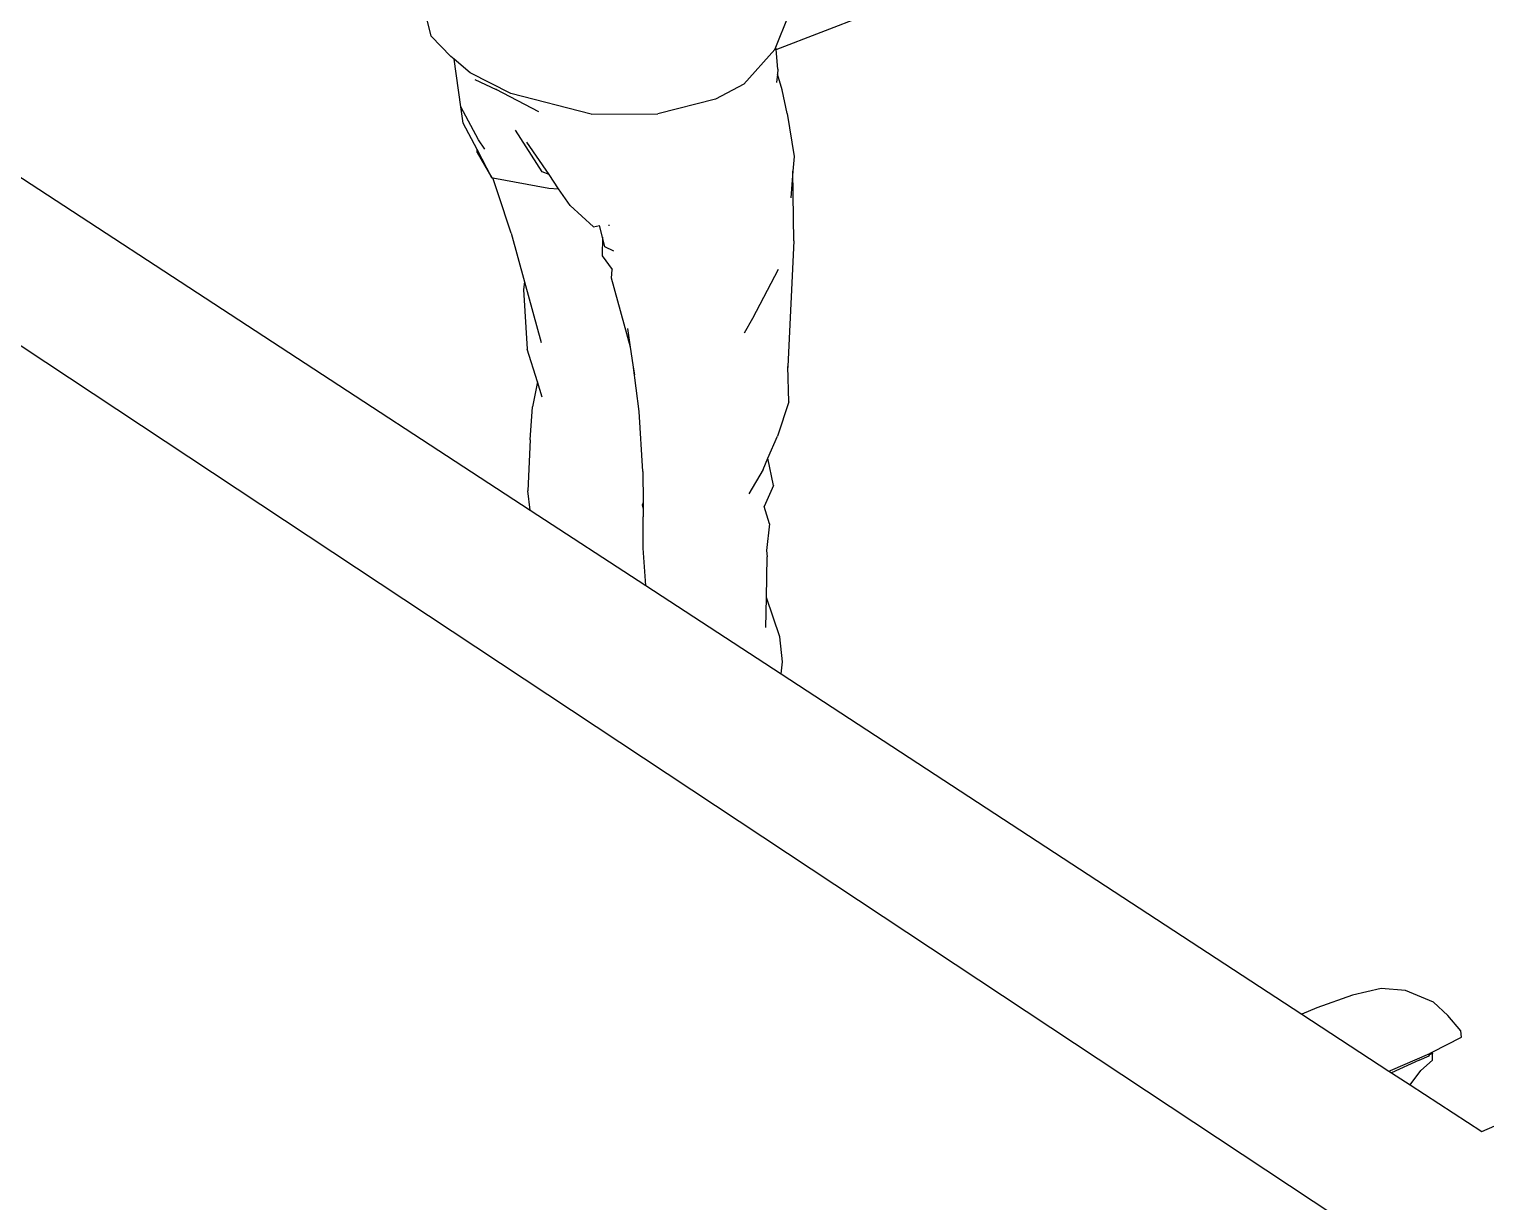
# Model space of a CAD drawing. Header units: millimetres. Extents: x -650 to 3773, y 316 to 2389.
# Drawn here: x 2858.3 to 2963, y 1298.1 to 1382.4 of the extents above; entities that cross this region are included whole.
import ezdxf

# ---------------------------------------------------------------- set-up
doc = ezdxf.new("R2010")
doc.units = ezdxf.units.MM

# ---------------------------------------------------------------- blocks, each defined once
blk = doc.blocks.new('A$C727f0937')
for p, q in [((857.43, 176.07), (0, 743.74)), ((223.81, 652.82), (235.97, 657.52)), ((199.02, 653.79), (198.55, 655.63)), ((223.8, 653), (224.69, 655.2)), ((199.02, 653.79), (200.44, 652.33)), ((221.49, 650.34), (223.73, 652.83)), ((223.73, 652.83), (223.8, 653)), ((223.81, 652.82), (223.8, 653)), ((223.95, 651.4), (223.81, 652.82)), ((200.68, 652.12), (200.44, 652.33)), ((201.16, 648.71), (200.68, 652.12)), ((201.83, 651.14), (200.68, 652.12)), ((157.88, 651.22), (206.13, 619.71)), ((204.74, 649.66), (201.83, 651.14)), ((202.15, 650.68), (203.7, 649.95)), ((223.91, 651.06), (223.85, 650.45)), ((223.95, 651.4), (223.91, 651.06)), ((224.25, 649.92), (223.91, 651.06)), ((203.68, 649.98), (203.71, 649.97)), ((206.76, 648.34), (203.7, 649.95)), ((210.51, 648.18), (204.74, 649.66)), ((221.49, 650.34), (219.45, 649.25)), ((224.61, 648.23), (224.25, 649.92)), ((202.41, 646.33), (201.16, 648.71)), ((201.32, 647.53), (201.16, 648.71)), ((219.45, 649.25), (215.32, 648.2)), ((202.32, 645.63), (201.32, 647.53)), ((210.51, 648.18), (215.32, 648.2)), ((224.61, 648.23), (225.12, 645.13)), ((202.88, 645.65), (202.41, 646.33)), ((207, 644.04), (205.08, 647.02)), ((202.32, 645.43), (202.32, 645.63)), ((203.38, 643.61), (202.32, 645.63)), ((202.32, 645.43), (203.38, 643.61)), ((207.49, 643.83), (205.89, 646.16)), ((225.12, 645.13), (225.03, 644.07)), ((203.38, 643.61), (203.44, 643.6)), ((203.81, 642.51), (203.44, 643.6)), ((203.44, 643.6), (207.48, 642.86)), ((207.49, 643.83), (207, 644.04)), ((208.18, 642.82), (207.49, 643.83)), ((225.03, 644.07), (224.88, 642.15)), ((225.1, 639.07), (225.03, 644.07)), ((204.76, 639.61), (203.81, 642.51)), ((207.48, 642.86), (208.18, 642.82)), ((209.02, 641.6), (208.18, 642.82)), ((210.68, 640.08), (209.02, 641.6)), ((210.68, 640.08), (211.13, 640.18)), ((211.34, 639.34), (211.13, 640.18)), ((211.79, 640.22), (211.8, 640.16)), ((204.76, 639.61), (205.72, 636.12)), ((211.34, 639.34), (211.3, 638)), ((211.51, 638.63), (211.34, 639.34)), ((225.1, 639.07), (224.67, 630.03)), ((211.3, 638), (212.04, 637.01)), ((212.14, 638.33), (211.51, 638.63)), ((211.98, 636.38), (212.04, 637.01)), ((222.14, 633.5), (223.99, 637.04)), ((205.72, 636.12), (205.65, 635.58)), ((205.72, 636.12), (206.93, 631.75)), ((213.35, 631.42), (211.98, 636.38)), ((205.65, 635.58), (205.93, 631.28)), ((213.35, 631.42), (213.15, 632.76)), ((221.54, 632.45), (222.14, 633.5)), ((206.66, 628.93), (205.93, 631.28)), ((213.54, 630.16), (213.35, 631.42)), ((213.97, 626.79), (213.54, 630.16)), ((213.65, 629.44), (213.54, 630.16)), ((224.73, 627.5), (224.67, 630.03)), ((224.67, 630.03), (224.67, 629.97)), ((206.66, 628.93), (206.3, 627.14)), ((207, 627.82), (206.66, 628.93)), ((224.73, 627.5), (223.91, 625.02)), ((206.14, 624.77), (206.3, 627.14)), ((214.24, 622.49), (213.97, 626.79)), ((206.14, 624.77), (205.97, 621.09)), ((223.23, 623.44), (223.91, 625.02)), ((222.88, 622.64), (223.23, 623.44)), ((223.62, 621.48), (223.23, 623.44)), ((214.24, 622.49), (214.26, 620.27)), ((222.88, 622.64), (221.86, 620.88)), ((223.62, 621.48), (222.95, 619.97)), ((206.13, 619.71), (205.97, 621.09)), ((214.26, 620.27), (214.19, 620.07)), ((214.19, 620.07), (214.27, 619.77)), ((214.26, 620.27), (214.27, 619.77)), ((206.13, 619.71), (214.44, 614.29)), ((214.26, 616.98), (214.27, 619.23)), ((214.27, 619.77), (214.27, 619.23)), ((223.33, 618.73), (222.95, 619.97)), ((223.33, 618.73), (223.13, 616.81)), ((214.44, 614.29), (214.26, 616.98)), ((223.12, 613.44), (223.18, 616.36)), ((223.13, 616.81), (223.18, 616.36)), ((214.44, 614.29), (224.18, 607.93)), ((223.08, 611.28), (223.12, 613.44)), ((224.09, 610.59), (223.12, 613.44)), ((224.28, 608.81), (224.09, 610.59)), ((224.18, 607.93), (224.28, 608.81)), ((224.18, 607.93), (261.61, 583.48)), ((265.27, 584.85), (262.7, 583.93)), ((267.31, 585.33), (265.27, 584.85)), ((269.08, 585.17), (267.31, 585.33)), ((271.09, 584.35), (269.08, 585.17)), ((262.7, 583.93), (261.61, 583.48)), ((261.61, 583.48), (267.88, 579.38)), ((272.12, 583.39), (271.09, 584.35)), ((273.04, 582.28), (272.12, 583.39)), ((270.99, 580.74), (273.09, 581.83)), ((273.09, 581.83), (273.04, 582.28)), ((267.99, 579.43), (270.83, 580.65)), ((270.06, 580.16), (270.77, 580.49)), ((270.8, 580.55), (270.73, 580.51)), ((270.77, 580.49), (270.8, 580.55)), ((270.8, 580.55), (270.85, 580.67)), ((271, 580.64), (270.8, 580.55)), ((270.83, 580.65), (270.85, 580.67)), ((270.85, 580.67), (270.99, 580.74)), ((270.99, 580.74), (271, 580.64)), ((271.02, 580.17), (271, 580.64)), ((267.88, 579.38), (267.99, 579.43)), ((267.88, 579.38), (268.07, 579.26)), ((270.06, 580.16), (268.07, 579.26)), ((268.07, 579.26), (269.4, 578.39)), ((269.4, 578.39), (270.17, 579.42)), ((270.17, 579.42), (271.02, 580.17)), ((269.4, 578.39), (274.55, 575.04)), ((274.55, 575.04), (278.79, 576.87))]:
    blk.add_line(p, q)

msp = doc.modelspace()

# ---------------------------------------------------------------- block references
msp.add_blockref('A$C727f0937', (2688.2, 728.07))

doc.saveas('drawing.dxf')
